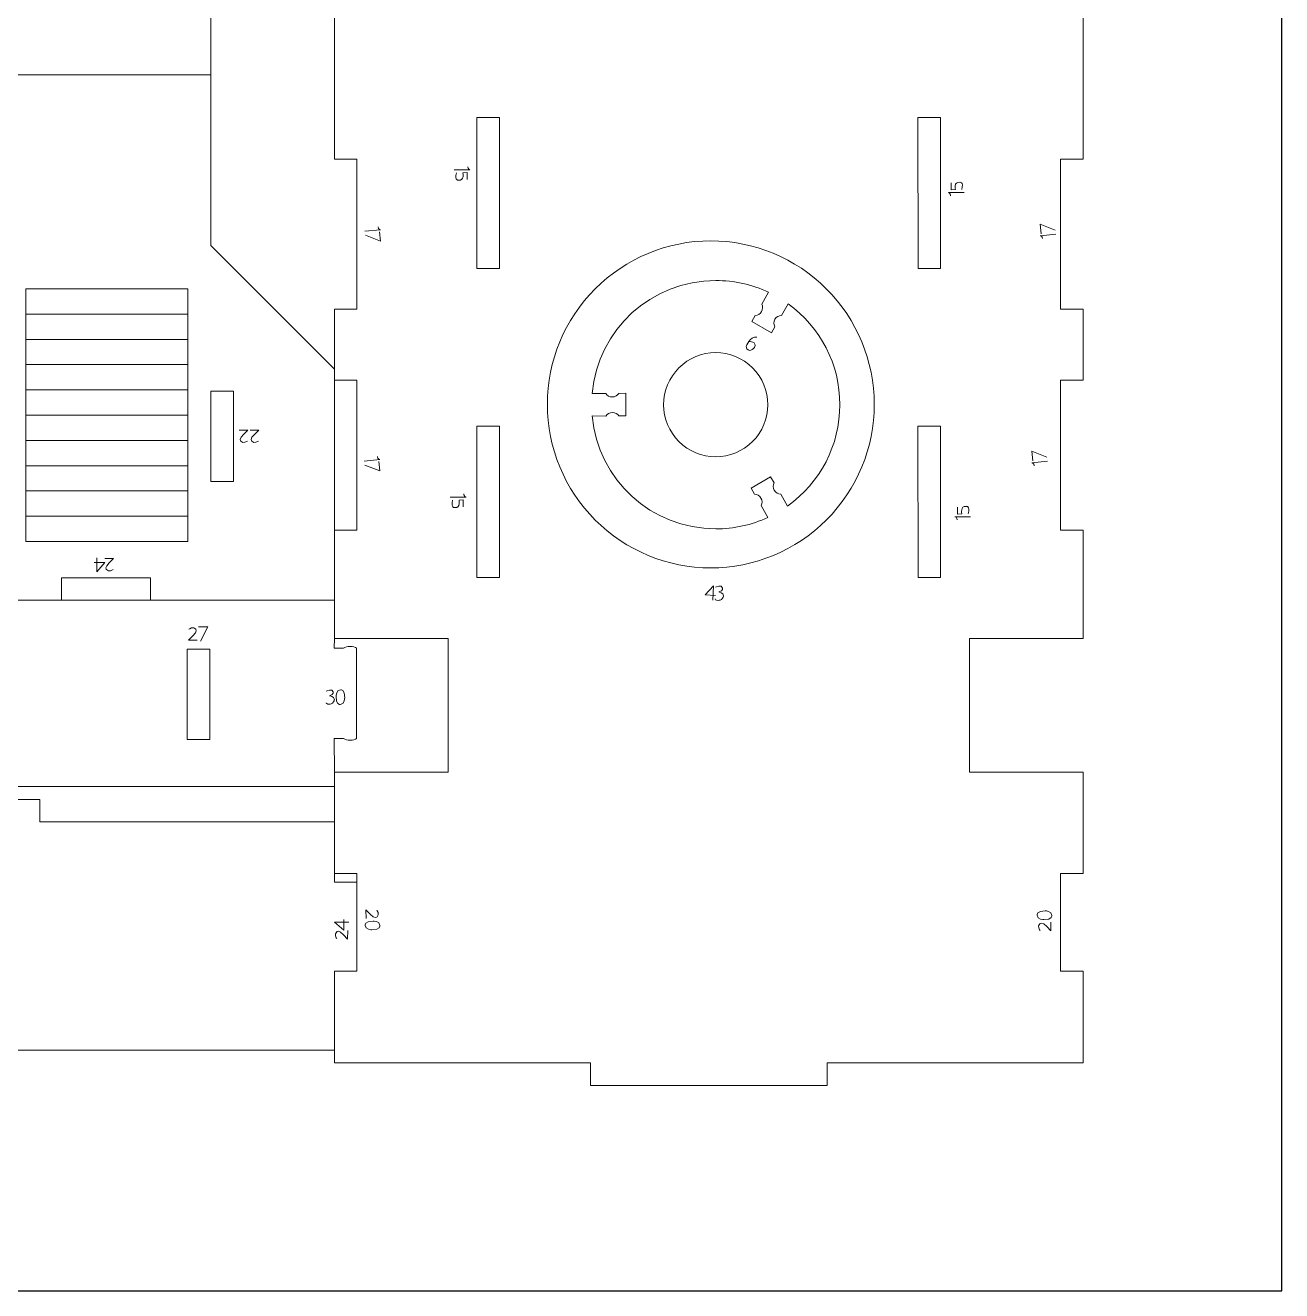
# Model space of a CAD drawing. Header units: centimetres. Extents: x -25 to 25, y -32.5 to 32.5.
# Drawn here: x 8.26 to 25, y -32.5 to -15.65 of the extents above; entities that cross this region are included whole.
import ezdxf

# ---------------------------------------------------------------- set-up
doc = ezdxf.new("R2010")
doc.units = ezdxf.units.CM
doc.header["$MEASUREMENT"] = 0
doc.layers.add('Capa 1', color=7, linetype='Continuous')

msp = doc.modelspace()

# ---------------------------------------------------------------- linework, layer by layer
at = {"layer": 'Capa 1', "color": 254}
msp.add_lwpolyline([(-25, -32.5), (25, -32.5), (25, 32.5), (-25, 32.5), (-25, -32.5)], close=True, dxfattribs=at)
at = {"layer": 'Capa 1', "color": 250, "lineweight": 20}
for points, knots in [([(5.1727, -12.90463), (5.1727, -12.90463), (5.1727, -13.03135), (5.1727, -13.03135), (5.1727, -13.03135), (5.1727, -13.03135), (3.82445, -13.03135), (3.82445, -13.03135), (3.82445, -13.03135), (3.82445, -13.03135), (3.82445, -16.30794), (3.82445, -16.30794), (3.82445, -16.30794), (9.60048, -16.30794), (7.43448, -16.30794), (10.73481, -16.30794), (10.73481, -16.30794), (10.73481, -16.30794), (10.73481, -14.03531), (10.73481, -14.03531), (10.73481, -14.03531), (10.73481, -14.03531), (12.37679, -12.38965), (12.37679, -12.38965), (12.37679, -12.38965), (12.37679, -12.38965), (12.37679, -9.3096), (12.37679, -9.3096), (12.37679, -9.3096), (12.37679, -9.3096), (11.62163, -9.30914), (11.62163, -9.30914)], [0, 0, 0, 0, 0.11111111, 0.11111111, 0.11111111, 0.11111111, 0.22222222, 0.22222222, 0.22222222, 0.22222222, 0.33333333, 0.33333333, 0.33333333, 0.33333333, 0.44444444, 0.44444444, 0.44444444, 0.44444444, 0.55555556, 0.55555556, 0.55555556, 0.55555556, 0.66666667, 0.66666667, 0.66666667, 0.66666667, 0.77777778, 0.77777778, 0.77777778, 0.77777778, 1, 1, 1, 1]), ([(12.3803, -15.25363), (12.3803, -15.25363), (22.35307, -15.25363), (22.35307, -15.25363), (22.35307, -15.25363), (22.35307, -15.25363), (22.35307, -17.43149), (22.35307, -17.43149), (22.35307, -17.43149), (22.35307, -17.43149), (22.05289, -17.43149), (22.05289, -17.43149), (22.05289, -17.43149), (22.05289, -17.43149), (22.05289, -19.42998), (22.05289, -19.42998), (22.05289, -19.42998), (22.05289, -19.42998), (22.35307, -19.42998), (22.35307, -19.42998), (22.35307, -19.42998), (22.35307, -19.42998), (22.35307, -20.37388), (22.35307, -20.37388), (22.35307, -20.37388), (22.35307, -20.37388), (22.05289, -20.37388), (22.05289, -20.37388), (22.05289, -20.37388), (22.05289, -20.37388), (22.05289, -22.37238), (22.05289, -22.37238), (22.05289, -22.37238), (22.05289, -22.37238), (22.35307, -22.37238), (22.35307, -22.37238), (22.35307, -22.37238), (22.35307, -22.37238), (22.35307, -23.81489), (22.35307, -23.81489), (22.35307, -23.81489), (22.35307, -23.81489), (20.83958, -23.81489), (20.83958, -23.81489), (20.83958, -23.81489), (20.83958, -23.81489), (20.83958, -25.59536), (20.83958, -25.59536), (20.83958, -25.59536), (20.83958, -25.59536), (22.35307, -25.59536), (22.35307, -25.59536), (22.35307, -25.59536), (22.35307, -25.59536), (22.35307, -26.9444), (22.35307, -26.9444), (22.35307, -26.9444), (22.35307, -26.9444), (22.05289, -26.9444), (22.05289, -26.9444), (22.05289, -26.9444), (22.05289, -26.9444), (22.05289, -28.2467), (22.05289, -28.2467), (22.05289, -28.2467), (22.05289, -28.2467), (22.35307, -28.2467), (22.35307, -28.2467), (22.35307, -28.2467), (22.35307, -28.2467), (22.35307, -29.46771), (22.35307, -29.46771), (22.35307, -29.46771), (22.35307, -29.46771), (18.9429, -29.46771), (18.9429, -29.46771), (18.9429, -29.46771), (18.9429, -29.46771), (18.9429, -29.7679), (18.9429, -29.7679), (18.9429, -29.7679), (18.9429, -29.7679), (15.79203, -29.7679), (15.79203, -29.7679), (15.79203, -29.7679), (15.79203, -29.7679), (15.79203, -29.46771), (15.79203, -29.46771), (15.79203, -29.46771), (15.79203, -29.46771), (12.3803, -29.46771), (12.3803, -29.46771), (12.3803, -29.46771), (12.3803, -29.46771), (12.3803, -28.2467), (12.3803, -28.2467), (12.3803, -28.2467), (12.3803, -28.2467), (12.68049, -28.2467), (12.68049, -28.2467), (12.68049, -28.2467), (12.68049, -28.2467), (12.68049, -26.9444), (12.68049, -26.9444), (12.68049, -26.9444), (12.68049, -26.9444), (12.3803, -26.9444), (12.3803, -26.9444), (12.3803, -26.9444), (12.3803, -26.9444), (12.3803, -25.59536), (12.3803, -25.59536), (12.3803, -25.59536), (12.3803, -25.59536), (13.89539, -25.59536), (13.89539, -25.59536), (13.89539, -25.59536), (13.89539, -25.59536), (13.89539, -23.81489), (13.89539, -23.81489), (13.89539, -23.81489), (13.89539, -23.81489), (12.3803, -23.81489), (12.3803, -23.81489), (12.3803, -23.81489), (12.3803, -23.81489), (12.3803, -22.37238), (12.3803, -22.37238), (12.3803, -22.37238), (12.3803, -22.37238), (12.68049, -22.37238), (12.68049, -22.37238), (12.68049, -22.37238), (12.68049, -22.37238), (12.68049, -20.37388), (12.68049, -20.37388), (12.68049, -20.37388), (12.68049, -20.37388), (12.3803, -20.37388), (12.3803, -20.37388), (12.3803, -20.37388), (12.3803, -20.37388), (12.3803, -19.42998), (12.3803, -19.42998), (12.3803, -19.42998), (12.3803, -19.42998), (12.68045, -19.42998), (12.68045, -19.42998), (12.68045, -19.42998), (12.68045, -19.42998), (12.68045, -17.43149), (12.68045, -17.43149), (12.68045, -17.43149), (12.68045, -17.43149), (12.3803, -17.43149), (12.3803, -17.43149), (12.3803, -17.43149), (12.3803, -17.43149), (12.3803, -15.25363), (12.3803, -15.25363)], [0, 0, 0, 0, 0.02439024, 0.02439024, 0.02439024, 0.02439024, 0.04878049, 0.04878049, 0.04878049, 0.04878049, 0.07317073, 0.07317073, 0.07317073, 0.07317073, 0.09756098, 0.09756098, 0.09756098, 0.09756098, 0.12195122, 0.12195122, 0.12195122, 0.12195122, 0.14634146, 0.14634146, 0.14634146, 0.14634146, 0.17073171, 0.17073171, 0.17073171, 0.17073171, 0.19512195, 0.19512195, 0.19512195, 0.19512195, 0.2195122, 0.2195122, 0.2195122, 0.2195122, 0.24390244, 0.24390244, 0.24390244, 0.24390244, 0.26829268, 0.26829268, 0.26829268, 0.26829268, 0.29268293, 0.29268293, 0.29268293, 0.29268293, 0.31707317, 0.31707317, 0.31707317, 0.31707317, 0.34146341, 0.34146341, 0.34146341, 0.34146341, 0.36585366, 0.36585366, 0.36585366, 0.36585366, 0.3902439, 0.3902439, 0.3902439, 0.3902439, 0.41463415, 0.41463415, 0.41463415, 0.41463415, 0.43902439, 0.43902439, 0.43902439, 0.43902439, 0.46341463, 0.46341463, 0.46341463, 0.46341463, 0.48780488, 0.48780488, 0.48780488, 0.48780488, 0.51219512, 0.51219512, 0.51219512, 0.51219512, 0.53658537, 0.53658537, 0.53658537, 0.53658537, 0.56097561, 0.56097561, 0.56097561, 0.56097561, 0.58536585, 0.58536585, 0.58536585, 0.58536585, 0.6097561, 0.6097561, 0.6097561, 0.6097561, 0.63414634, 0.63414634, 0.63414634, 0.63414634, 0.65853659, 0.65853659, 0.65853659, 0.65853659, 0.68292683, 0.68292683, 0.68292683, 0.68292683, 0.70731707, 0.70731707, 0.70731707, 0.70731707, 0.73170732, 0.73170732, 0.73170732, 0.73170732, 0.75609756, 0.75609756, 0.75609756, 0.75609756, 0.7804878, 0.7804878, 0.7804878, 0.7804878, 0.80487805, 0.80487805, 0.80487805, 0.80487805, 0.82926829, 0.82926829, 0.82926829, 0.82926829, 0.85365854, 0.85365854, 0.85365854, 0.85365854, 0.87804878, 0.87804878, 0.87804878, 0.87804878, 0.90243902, 0.90243902, 0.90243902, 0.90243902, 0.92682927, 0.92682927, 0.92682927, 0.92682927, 0.95121951, 0.95121951, 0.95121951, 0.95121951, 1, 1, 1, 1]), ([(10.73481, -16.30794), (10.73481, -16.30794), (10.73481, -18.58053), (10.73481, -18.58053), (10.73481, -18.58053), (10.73481, -18.58053), (12.37679, -20.22619), (12.37679, -20.22619)], [0, 0, 0, 0, 0.33333333, 0.33333333, 0.33333333, 0.33333333, 1, 1, 1, 1]), ([(14.27875, -16.87677), (14.27875, -16.87677), (14.57893, -16.87677), (14.57893, -16.87677), (14.57893, -16.87677), (14.57893, -16.87677), (14.57893, -18.88971), (14.57893, -18.88971), (14.57893, -18.88971), (14.57893, -18.88971), (14.27875, -18.88971), (14.27875, -18.88971), (14.27875, -18.88971), (14.27875, -18.88971), (14.27875, -16.87677), (14.27875, -16.87677)], [0, 0, 0, 0, 0.2, 0.2, 0.2, 0.2, 0.4, 0.4, 0.4, 0.4, 0.6, 0.6, 0.6, 0.6, 1, 1, 1, 1]), ([(20.15491, -16.87677), (20.15491, -16.87677), (20.45509, -16.87677), (20.45509, -16.87677), (20.45509, -16.87677), (20.45509, -16.87677), (20.45622, -18.88971), (20.45622, -18.88971), (20.45622, -18.88971), (20.45622, -18.88971), (20.15604, -18.88971), (20.15604, -18.88971), (20.15604, -18.88971), (20.15604, -18.88971), (20.15491, -16.87677), (20.15491, -16.87677)], [0, 0, 0, 0, 0.2, 0.2, 0.2, 0.2, 0.4, 0.4, 0.4, 0.4, 0.6, 0.6, 0.6, 0.6, 1, 1, 1, 1]), ([(19.57237, -20.69722), (19.57204, -20.11938), (19.34212, -19.56532), (18.93326, -19.15696), (18.93326, -19.15696), (18.52436, -18.74861), (17.97278, -18.51936), (17.39489, -18.51974), (17.39489, -18.51974), (16.81705, -18.52012), (16.263, -18.75003), (15.85464, -19.15889), (15.85464, -19.15889), (15.44628, -19.56775), (15.21704, -20.11938), (15.21741, -20.69722), (15.21741, -20.69722), (15.21779, -21.2751), (15.4477, -21.82916), (15.85657, -22.23752), (15.85657, -22.23752), (16.26543, -22.64588), (16.81705, -22.87508), (17.39489, -22.8747), (17.39489, -22.8747), (17.97278, -22.87437), (18.52683, -22.64445), (18.93519, -22.23559), (18.93519, -22.23559), (19.34355, -21.82669), (19.57275, -21.2751), (19.57237, -20.69722)], [0, 0, 0, 0, 0.11111111, 0.11111111, 0.11111111, 0.11111111, 0.22222222, 0.22222222, 0.22222222, 0.22222222, 0.33333333, 0.33333333, 0.33333333, 0.33333333, 0.44444444, 0.44444444, 0.44444444, 0.44444444, 0.55555556, 0.55555556, 0.55555556, 0.55555556, 0.66666667, 0.66666667, 0.66666667, 0.66666667, 0.77777778, 0.77777778, 0.77777778, 0.77777778, 1, 1, 1, 1]), ([(18.07343, -19.3629), (18.07343, -19.3629), (18.16468, -19.20485), (18.16468, -19.20485), (18.16468, -19.20485), (18.16468, -19.20485), (18.16472, -19.20489), (18.16472, -19.20489), (18.16472, -19.20489), (17.9444, -19.1012), (17.70401, -19.04747), (17.46053, -19.04747), (17.46053, -19.04747), (16.60478, -19.04793), (15.89067, -19.69902), (15.81344, -20.55125), (15.81344, -20.55125), (15.81344, -20.55125), (15.99495, -20.55158), (15.99495, -20.55158)], [0, 0, 0, 0, 0.16666667, 0.16666667, 0.16666667, 0.16666667, 0.33333333, 0.33333333, 0.33333333, 0.33333333, 0.5, 0.5, 0.5, 0.5, 0.66666667, 0.66666667, 0.66666667, 0.66666667, 1, 1, 1, 1]), ([(17.98625, -19.51351), (18.02031, -19.5118), (18.05282, -19.49333), (18.07104, -19.46155), (18.07104, -19.46155), (18.08926, -19.42976), (18.08877, -19.39237), (18.07303, -19.36212)], [0, 0, 0, 0, 0.33333333, 0.33333333, 0.33333333, 0.33333333, 1, 1, 1, 1]), ([(18.32587, -21.8925), (18.32587, -21.8925), (18.41629, -22.05117), (18.41629, -22.05117), (18.41629, -22.05117), (18.85425, -21.74098), (19.11453, -21.2381), (19.11445, -20.70138), (19.11445, -20.70138), (19.11436, -20.16781), (18.85739, -19.66736), (18.42357, -19.35678), (18.42357, -19.35678), (18.42357, -19.35678), (18.33446, -19.51199), (18.33446, -19.51199)], [0, 0, 0, 0, 0.2, 0.2, 0.2, 0.2, 0.4, 0.4, 0.4, 0.4, 0.6, 0.6, 0.6, 0.6, 1, 1, 1, 1]), ([(17.98624, -19.51352), (17.98624, -19.51352), (17.94059, -19.59294), (17.94059, -19.59294), (17.94059, -19.59294), (17.94059, -19.59294), (18.20212, -19.74285), (18.20212, -19.74285), (18.20212, -19.74285), (18.20212, -19.74285), (18.24768, -19.66337), (18.24768, -19.66337)], [0, 0, 0, 0, 0.25, 0.25, 0.25, 0.25, 0.5, 0.5, 0.5, 0.5, 1, 1, 1, 1]), ([(18.24768, -19.66337), (18.23194, -19.63312), (18.23145, -19.59572), (18.24967, -19.56394), (18.24967, -19.56394), (18.26789, -19.53216), (18.3004, -19.51368), (18.33446, -19.51197)], [0, 0, 0, 0, 0.33333333, 0.33333333, 0.33333333, 0.33333333, 1, 1, 1, 1]), ([(12.37679, -23.30628), (12.37679, -23.30628), (9.93263, -23.30628), (9.93263, -23.30628), (9.93263, -23.30628), (9.93263, -23.30628), (9.93263, -23.00606), (9.93263, -23.00606), (9.93263, -23.00606), (9.93263, -23.00606), (8.74637, -23.00606), (8.74637, -23.00606), (8.74637, -23.00606), (8.74637, -23.00606), (8.74637, -23.30628), (8.74637, -23.30628), (8.74637, -23.30628), (8.74637, -23.30628), (7.69601, -23.30628), (7.69601, -23.30628), (7.69601, -23.30628), (7.69601, -23.30628), (7.69601, -21.44155), (7.69601, -21.44155), (7.69601, -21.44155), (7.69601, -21.44155), (7.99624, -21.44155), (7.99624, -21.44155), (7.99624, -21.44155), (7.99624, -21.44155), (7.99624, -20.163), (7.99624, -20.163), (7.99624, -20.163), (7.99624, -20.163), (7.69601, -20.163), (7.69601, -20.163), (7.69601, -20.163), (7.69601, -20.163), (7.69601, -19.58449), (7.69601, -19.58449), (7.69601, -19.58449), (7.69601, -19.58449), (6.475, -19.58449), (6.475, -19.58449), (6.475, -19.58449), (6.475, -19.58449), (6.475, -19.71117), (6.475, -19.71117)], [0, 0, 0, 0, 0.07692308, 0.07692308, 0.07692308, 0.07692308, 0.15384615, 0.15384615, 0.15384615, 0.15384615, 0.23076923, 0.23076923, 0.23076923, 0.23076923, 0.30769231, 0.30769231, 0.30769231, 0.30769231, 0.38461538, 0.38461538, 0.38461538, 0.38461538, 0.46153846, 0.46153846, 0.46153846, 0.46153846, 0.53846154, 0.53846154, 0.53846154, 0.53846154, 0.61538462, 0.61538462, 0.61538462, 0.61538462, 0.69230769, 0.69230769, 0.69230769, 0.69230769, 0.76923077, 0.76923077, 0.76923077, 0.76923077, 0.84615385, 0.84615385, 0.84615385, 0.84615385, 1, 1, 1, 1]), ([(16.76627, -20.70122), (16.76639, -20.88544), (16.83968, -21.06204), (16.97001, -21.1922), (16.97001, -21.1922), (17.10038, -21.3224), (17.27618, -21.39544), (17.46041, -21.39535), (17.46041, -21.39535), (17.64459, -21.39523), (17.82123, -21.32194), (17.95139, -21.19161), (17.95139, -21.19161), (18.08155, -21.06125), (18.15463, -20.88544), (18.1545, -20.70122), (18.1545, -20.70122), (18.15438, -20.51703), (18.08109, -20.34039), (17.95076, -20.21023), (17.95076, -20.21023), (17.82044, -20.08007), (17.64459, -20.00699), (17.46041, -20.00712), (17.46041, -20.00712), (17.27618, -20.00724), (17.09958, -20.08053), (16.96942, -20.21086), (16.96942, -20.21086), (16.83922, -20.34118), (16.76618, -20.51703), (16.76627, -20.70122)], [0, 0, 0, 0, 0.11111111, 0.11111111, 0.11111111, 0.11111111, 0.22222222, 0.22222222, 0.22222222, 0.22222222, 0.33333333, 0.33333333, 0.33333333, 0.33333333, 0.44444444, 0.44444444, 0.44444444, 0.44444444, 0.55555556, 0.55555556, 0.55555556, 0.55555556, 0.66666667, 0.66666667, 0.66666667, 0.66666667, 0.77777778, 0.77777778, 0.77777778, 0.77777778, 1, 1, 1, 1]), ([(10.73489, -20.52244), (10.73489, -20.52244), (11.03512, -20.52244), (11.03512, -20.52244), (11.03512, -20.52244), (11.03512, -20.52244), (11.03512, -21.72629), (11.03512, -21.72629), (11.03512, -21.72629), (11.03512, -21.72629), (10.73489, -21.72629), (10.73489, -21.72629), (10.73489, -21.72629), (10.73489, -21.72629), (10.73489, -20.52244), (10.73489, -20.52244)], [0, 0, 0, 0, 0.2, 0.2, 0.2, 0.2, 0.4, 0.4, 0.4, 0.4, 0.6, 0.6, 0.6, 0.6, 1, 1, 1, 1]), ([(16.16945, -20.55056), (16.15119, -20.57937), (16.1191, -20.59858), (16.08247, -20.59879), (16.08247, -20.59879), (16.04584, -20.599), (16.01353, -20.58016), (15.99494, -20.55157)], [0, 0, 0, 0, 0.33333333, 0.33333333, 0.33333333, 0.33333333, 1, 1, 1, 1]), ([(16.1712, -20.8519), (16.1712, -20.8519), (16.2628, -20.85148), (16.2628, -20.85148), (16.2628, -20.85148), (16.2628, -20.85148), (16.26106, -20.55004), (16.26106, -20.55004), (16.26106, -20.55004), (16.26106, -20.55004), (16.16944, -20.55056), (16.16944, -20.55056)], [0, 0, 0, 0, 0.25, 0.25, 0.25, 0.25, 0.5, 0.5, 0.5, 0.5, 1, 1, 1, 1]), ([(15.99671, -20.8529), (15.99671, -20.8529), (15.81344, -20.85148), (15.81344, -20.85148), (15.81344, -20.85148), (15.89155, -21.70366), (16.60478, -22.35576), (17.46053, -22.3553), (17.46053, -22.3553), (17.70096, -22.3553), (17.93841, -22.30291), (18.15656, -22.20173), (18.15656, -22.20173), (18.15656, -22.20173), (18.06555, -22.04431), (18.06555, -22.04431)], [0, 0, 0, 0, 0.2, 0.2, 0.2, 0.2, 0.4, 0.4, 0.4, 0.4, 0.6, 0.6, 0.6, 0.6, 1, 1, 1, 1]), ([(16.17119, -20.8519), (16.1526, -20.82331), (16.12029, -20.80447), (16.08366, -20.80468), (16.08366, -20.80468), (16.04702, -20.80489), (16.01494, -20.8241), (15.99668, -20.8529)], [0, 0, 0, 0, 0.33333333, 0.33333333, 0.33333333, 0.33333333, 1, 1, 1, 1]), ([(14.27875, -23.00152), (14.27875, -23.00152), (14.27875, -20.98858), (14.27875, -20.98858), (14.27875, -20.98858), (14.27875, -20.98858), (14.57893, -20.98858), (14.57893, -20.98858), (14.57893, -20.98858), (14.57893, -20.98858), (14.57893, -23.00152), (14.57893, -23.00152), (14.57893, -23.00152), (14.57893, -23.00152), (14.27875, -23.00152), (14.27875, -23.00152)], [0, 0, 0, 0, 0.2, 0.2, 0.2, 0.2, 0.4, 0.4, 0.4, 0.4, 0.6, 0.6, 0.6, 0.6, 1, 1, 1, 1]), ([(20.45622, -23.00152), (20.45622, -23.00152), (20.15604, -23.00152), (20.15604, -23.00152), (20.15604, -23.00152), (20.15604, -23.00152), (20.15491, -20.98858), (20.15491, -20.98858), (20.15491, -20.98858), (20.15491, -20.98858), (20.45509, -20.98858), (20.45509, -20.98858), (20.45509, -20.98858), (20.45509, -20.98858), (20.45622, -23.00152), (20.45622, -23.00152)], [0, 0, 0, 0, 0.2, 0.2, 0.2, 0.2, 0.4, 0.4, 0.4, 0.4, 0.6, 0.6, 0.6, 0.6, 1, 1, 1, 1]), ([(18.23795, -21.74173), (18.23795, -21.74173), (18.1919, -21.66254), (18.1919, -21.66254), (18.1919, -21.66254), (18.1919, -21.66254), (17.93149, -21.81439), (17.93149, -21.81439), (17.93149, -21.81439), (17.93149, -21.81439), (17.97764, -21.89354), (17.97764, -21.89354)], [0, 0, 0, 0, 0.25, 0.25, 0.25, 0.25, 0.5, 0.5, 0.5, 0.5, 1, 1, 1, 1]), ([(17.97764, -21.89354), (18.01171, -21.89499), (18.04436, -21.91323), (18.06282, -21.94487), (18.06282, -21.94487), (18.08127, -21.97652), (18.08106, -22.01392), (18.06555, -22.04428)], [0, 0, 0, 0, 0.33333333, 0.33333333, 0.33333333, 0.33333333, 1, 1, 1, 1]), ([(18.23795, -21.74174), (18.22244, -21.77211), (18.22223, -21.80951), (18.24068, -21.84115), (18.24068, -21.84115), (18.25914, -21.8728), (18.29179, -21.89103), (18.32586, -21.89249)], [0, 0, 0, 0, 0.33333333, 0.33333333, 0.33333333, 0.33333333, 1, 1, 1, 1]), ([(12.38031, -23.81489), (12.38031, -23.81489), (12.37679, -23.94312), (12.37679, -23.94312), (12.37679, -23.94312), (12.37679, -23.94312), (12.50348, -23.94312), (12.50348, -23.94312)], [0, 0, 0, 0, 0.33333333, 0.33333333, 0.33333333, 0.33333333, 1, 1, 1, 1]), ([(12.67698, -23.94312), (12.65867, -23.92885), (12.62666, -23.9194), (12.59024, -23.9194), (12.59024, -23.9194), (12.55382, -23.9194), (12.5218, -23.92885), (12.50349, -23.94312)], [0, 0, 0, 0, 0.33333333, 0.33333333, 0.33333333, 0.33333333, 1, 1, 1, 1]), ([(10.72062, -25.15953), (10.72062, -25.15953), (10.42043, -25.15953), (10.42043, -25.15953), (10.42043, -25.15953), (10.42043, -25.15953), (10.42043, -23.9587), (10.42043, -23.9587), (10.42043, -23.9587), (10.42043, -23.9587), (10.72062, -23.9587), (10.72062, -23.9587), (10.72062, -23.9587), (10.72062, -23.9587), (10.72062, -25.15953), (10.72062, -25.15953)], [0, 0, 0, 0, 0.2, 0.2, 0.2, 0.2, 0.4, 0.4, 0.4, 0.4, 0.6, 0.6, 0.6, 0.6, 1, 1, 1, 1]), ([(12.37679, -25.78507), (12.37679, -25.78507), (2.93999, -25.78507), (2.93999, -25.78507), (2.93999, -25.78507), (2.93999, -25.78507), (2.93999, -25.14714), (2.93999, -25.14714), (2.93999, -25.14714), (2.93999, -25.14714), (2.81108, -25.14714), (2.81108, -25.14714)], [0, 0, 0, 0, 0.25, 0.25, 0.25, 0.25, 0.5, 0.5, 0.5, 0.5, 1, 1, 1, 1]), ([(12.50348, -25.14714), (12.50348, -25.14714), (12.37679, -25.14714), (12.37679, -25.14714), (12.37679, -25.14714), (12.37679, -25.14714), (12.38031, -25.59536), (12.38031, -25.59536), (12.38031, -25.59536), (12.38031, -25.59536), (12.38031, -25.59536), (12.38031, -25.59536)], [0, 0, 0, 0, 0.25, 0.25, 0.25, 0.25, 0.5, 0.5, 0.5, 0.5, 1, 1, 1, 1]), ([(12.67698, -25.14714), (12.65867, -25.16141), (12.62666, -25.17086), (12.59024, -25.17086), (12.59024, -25.17086), (12.55382, -25.17086), (12.5218, -25.16141), (12.50349, -25.14714)], [0, 0, 0, 0, 0.33333333, 0.33333333, 0.33333333, 0.33333333, 1, 1, 1, 1]), ([(12.3803, -29.29705), (12.3803, -29.29705), (3.0079, -29.29705), (3.0079, -29.29705), (3.0079, -29.29705), (3.0079, -29.29705), (3.0079, -28.2467), (3.0079, -28.2467), (3.0079, -28.2467), (3.0079, -28.2467), (2.70771, -28.2467), (2.70771, -28.2467), (2.70771, -28.2467), (2.70771, -28.2467), (2.70771, -27.0604), (2.70771, -27.0604), (2.70771, -27.0604), (2.70771, -27.0604), (3.0079, -27.0604), (3.0079, -27.0604), (3.0079, -27.0604), (3.0079, -27.0604), (3.0079, -26.25826), (3.0079, -26.25826), (3.0079, -26.25826), (3.0079, -26.25826), (6.95852, -26.25826), (6.95852, -26.25826), (6.95852, -26.25826), (6.95852, -26.25826), (6.95852, -25.95807), (6.95852, -25.95807), (6.95852, -25.95807), (6.95852, -25.95807), (8.45656, -25.95807), (8.45656, -25.95807), (8.45656, -25.95807), (8.45656, -25.95807), (8.45656, -26.25826), (8.45656, -26.25826), (8.45656, -26.25826), (8.45656, -26.25826), (12.3803, -26.25826), (12.3803, -26.25826)], [0, 0, 0, 0, 0.08333333, 0.08333333, 0.08333333, 0.08333333, 0.16666667, 0.16666667, 0.16666667, 0.16666667, 0.25, 0.25, 0.25, 0.25, 0.33333333, 0.33333333, 0.33333333, 0.33333333, 0.41666667, 0.41666667, 0.41666667, 0.41666667, 0.5, 0.5, 0.5, 0.5, 0.58333333, 0.58333333, 0.58333333, 0.58333333, 0.66666667, 0.66666667, 0.66666667, 0.66666667, 0.75, 0.75, 0.75, 0.75, 0.83333333, 0.83333333, 0.83333333, 0.83333333, 1, 1, 1, 1]), ([(12.3803, -26.9444), (12.3803, -26.9444), (12.3803, -27.0604), (12.3803, -27.0604), (12.3803, -27.0604), (12.3803, -27.0604), (12.68048, -27.0604), (12.68048, -27.0604)], [0, 0, 0, 0, 0.33333333, 0.33333333, 0.33333333, 0.33333333, 1, 1, 1, 1])]:
    msp.add_open_spline(points, degree=3, knots=knots, dxfattribs=at)
at = {"layer": 'Capa 1', "color": 240, "lineweight": 20}
for points in [[(14.18577, -17.57419), (14.18577, -17.57419), (13.97626, -17.57419), (13.97626, -17.57419)], [(14.15635, -17.53214), (14.15635, -17.53214), (14.158, -17.57255), (14.18577, -17.57419)], [(20.58941, -17.91922), (20.58941, -17.91922), (20.58776, -17.87881), (20.55999, -17.87717)], [(20.55999, -17.87717), (20.55999, -17.87717), (20.7695, -17.87717), (20.7695, -17.87717)], [(12.96311, -18.33338), (12.96311, -18.33338), (12.96855, -18.37346), (12.99635, -18.37248)], [(12.99635, -18.37248), (12.99635, -18.37248), (12.78777, -18.39218), (12.78777, -18.39218)], [(21.78207, -18.45152), (21.78207, -18.45152), (21.99065, -18.43182), (21.99065, -18.43182)], [(21.81531, -18.49062), (21.81531, -18.49062), (21.80987, -18.45054), (21.78207, -18.45152)], [(8.2721, -19.83174), (8.2721, -19.83174), (8.2721, -20.16823), (8.2721, -20.16823)], [(10.42621, -20.50477), (10.42621, -20.50477), (10.42621, -20.16823), (10.42621, -20.16823)], [(8.2721, -21.1778), (8.2721, -21.1778), (8.2721, -21.51434), (8.2721, -21.51434)], [(10.42621, -21.51434), (10.42621, -21.51434), (10.42621, -21.1778), (10.42621, -21.1778)], [(12.95467, -21.39305), (12.95467, -21.39305), (12.96011, -21.43313), (12.98791, -21.43215)], [(12.98791, -21.43215), (12.98791, -21.43215), (12.77933, -21.45185), (12.77933, -21.45185)], [(21.66934, -21.47446), (21.66934, -21.47446), (21.87792, -21.45476), (21.87792, -21.45476)], [(21.70258, -21.51356), (21.70258, -21.51356), (21.69714, -21.47348), (21.66934, -21.47446)], [(14.10507, -21.88985), (14.10507, -21.88985), (14.10672, -21.93026), (14.13449, -21.9319)], [(14.13449, -21.9319), (14.13449, -21.9319), (13.92498, -21.9319), (13.92498, -21.9319)], [(20.67525, -22.23607), (20.67525, -22.23607), (20.6736, -22.19566), (20.64583, -22.19402)], [(20.64583, -22.19402), (20.64583, -22.19402), (20.85534, -22.19402), (20.85534, -22.19402)]]:
    msp.add_open_spline(points, degree=3, dxfattribs=at)
for points, knots in [([(14.09252, -17.61423), (14.09252, -17.61423), (14.11658, -17.71932), (14.03535, -17.71314), (14.03535, -17.71314), (14.03535, -17.71314), (13.97966, -17.72425), (14.00687, -17.61423)], [0, 0, 0, 0, 0.33333333, 0.33333333, 0.33333333, 0.33333333, 1, 1, 1, 1]), ([(14.14835, -17.70241), (14.14835, -17.70241), (14.1489, -17.61094), (14.1489, -17.61094), (14.1489, -17.61094), (14.1489, -17.61094), (14.09252, -17.61423), (14.09252, -17.61423)], [0, 0, 0, 0, 0.33333333, 0.33333333, 0.33333333, 0.33333333, 1, 1, 1, 1]), ([(20.59741, -17.74895), (20.59741, -17.74895), (20.59686, -17.84042), (20.59686, -17.84042), (20.59686, -17.84042), (20.59686, -17.84042), (20.65324, -17.83713), (20.65324, -17.83713)], [0, 0, 0, 0, 0.33333333, 0.33333333, 0.33333333, 0.33333333, 1, 1, 1, 1]), ([(20.65324, -17.83713), (20.65324, -17.83713), (20.62918, -17.73204), (20.71041, -17.73822), (20.71041, -17.73822), (20.71041, -17.73822), (20.7661, -17.72711), (20.73889, -17.83713)], [0, 0, 0, 0, 0.33333333, 0.33333333, 0.33333333, 0.33333333, 1, 1, 1, 1]), ([(21.79641, -18.42427), (21.79641, -18.42427), (21.78463, -18.29956), (21.78463, -18.29956), (21.78463, -18.29956), (21.78463, -18.29956), (21.98251, -18.37853), (21.98251, -18.37853)], [0, 0, 0, 0, 0.33333333, 0.33333333, 0.33333333, 0.33333333, 1, 1, 1, 1]), ([(12.98201, -18.39973), (12.98201, -18.39973), (12.99379, -18.52444), (12.99379, -18.52444), (12.99379, -18.52444), (12.99379, -18.52444), (12.79591, -18.44547), (12.79591, -18.44547)], [0, 0, 0, 0, 0.33333333, 0.33333333, 0.33333333, 0.33333333, 1, 1, 1, 1]), ([(10.42621, -19.49524), (10.42621, -19.49524), (10.42621, -19.15871), (10.42621, -19.15871), (10.42621, -19.15871), (10.42621, -19.15871), (8.2721, -19.15871), (8.2721, -19.15871), (8.2721, -19.15871), (8.2721, -19.15871), (8.2721, -19.49524), (8.2721, -19.49524)], [0, 0, 0, 0, 0.25, 0.25, 0.25, 0.25, 0.5, 0.5, 0.5, 0.5, 1, 1, 1, 1]), ([(10.42621, -19.49524), (10.42621, -19.49524), (8.2721, -19.49524), (8.2721, -19.49524), (8.2721, -19.49524), (8.2721, -19.49524), (8.2721, -19.83174), (8.2721, -19.83174), (8.2721, -19.83174), (8.2721, -19.83174), (10.42621, -19.83174), (10.42621, -19.83174), (10.42621, -19.83174), (10.42621, -19.83174), (10.42621, -19.49524), (10.42621, -19.49524)], [0, 0, 0, 0, 0.2, 0.2, 0.2, 0.2, 0.4, 0.4, 0.4, 0.4, 0.6, 0.6, 0.6, 0.6, 1, 1, 1, 1]), ([(8.2721, -20.50477), (8.2721, -20.50477), (8.2721, -20.16823), (8.2721, -20.16823), (8.2721, -20.16823), (8.2721, -20.16823), (10.42621, -20.16823), (10.42621, -20.16823), (10.42621, -20.16823), (10.42621, -20.16823), (10.42621, -19.83174), (10.42621, -19.83174)], [0, 0, 0, 0, 0.25, 0.25, 0.25, 0.25, 0.5, 0.5, 0.5, 0.5, 1, 1, 1, 1]), ([(17.90409, -19.85977), (17.90409, -19.85977), (18.01557, -19.86024), (17.97837, -19.94087), (17.97837, -19.94087), (17.97837, -19.94087), (17.88227, -20.03382), (17.86607, -19.92451), (17.86607, -19.92451), (17.86607, -19.92451), (17.91481, -19.78779), (18.00941, -19.80394)], [0, 0, 0, 0, 0.25, 0.25, 0.25, 0.25, 0.5, 0.5, 0.5, 0.5, 1, 1, 1, 1]), ([(10.42621, -20.84131), (10.42621, -20.84131), (10.42621, -20.50477), (10.42621, -20.50477), (10.42621, -20.50477), (10.42621, -20.50477), (8.2721, -20.50477), (8.2721, -20.50477), (8.2721, -20.50477), (8.2721, -20.50477), (8.2721, -20.84131), (8.2721, -20.84131)], [0, 0, 0, 0, 0.25, 0.25, 0.25, 0.25, 0.5, 0.5, 0.5, 0.5, 1, 1, 1, 1]), ([(8.2721, -21.1778), (8.2721, -21.1778), (10.42621, -21.1778), (10.42621, -21.1778), (10.42621, -21.1778), (10.42621, -21.1778), (10.42621, -20.84131), (10.42621, -20.84131), (10.42621, -20.84131), (10.42621, -20.84131), (8.2721, -20.84131), (8.2721, -20.84131), (8.2721, -20.84131), (8.2721, -20.84131), (8.2721, -21.1778), (8.2721, -21.1778)], [0, 0, 0, 0, 0.2, 0.2, 0.2, 0.2, 0.4, 0.4, 0.4, 0.4, 0.6, 0.6, 0.6, 0.6, 1, 1, 1, 1]), ([(11.17126, -21.09636), (11.17126, -21.09636), (11.22934, -21.04198), (11.22934, -21.04198), (11.22934, -21.04198), (11.22934, -21.04198), (11.11402, -21.04198), (11.11402, -21.04198)], [0, 0, 0, 0, 0.33333333, 0.33333333, 0.33333333, 0.33333333, 1, 1, 1, 1]), ([(11.31709, -21.09636), (11.31709, -21.09636), (11.37517, -21.04198), (11.37517, -21.04198), (11.37517, -21.04198), (11.37517, -21.04198), (11.25985, -21.04198), (11.25985, -21.04198)], [0, 0, 0, 0, 0.33333333, 0.33333333, 0.33333333, 0.33333333, 1, 1, 1, 1]), ([(11.22318, -21.1866), (11.22318, -21.1866), (11.16135, -21.22741), (11.13419, -21.1866), (11.13419, -21.1866), (11.13419, -21.1866), (11.10327, -21.1557), (11.17126, -21.09636)], [0, 0, 0, 0, 0.33333333, 0.33333333, 0.33333333, 0.33333333, 1, 1, 1, 1]), ([(11.36901, -21.1866), (11.36901, -21.1866), (11.30718, -21.22741), (11.28002, -21.1866), (11.28002, -21.1866), (11.28002, -21.1866), (11.2491, -21.1557), (11.31709, -21.09636)], [0, 0, 0, 0, 0.33333333, 0.33333333, 0.33333333, 0.33333333, 1, 1, 1, 1]), ([(21.68368, -21.44721), (21.68368, -21.44721), (21.6719, -21.3225), (21.6719, -21.3225), (21.6719, -21.3225), (21.6719, -21.3225), (21.86978, -21.40147), (21.86978, -21.40147)], [0, 0, 0, 0, 0.33333333, 0.33333333, 0.33333333, 0.33333333, 1, 1, 1, 1]), ([(8.2721, -21.85083), (8.2721, -21.85083), (10.42621, -21.85083), (10.42621, -21.85083), (10.42621, -21.85083), (10.42621, -21.85083), (10.42621, -21.51434), (10.42621, -21.51434), (10.42621, -21.51434), (10.42621, -21.51434), (8.2721, -21.51434), (8.2721, -21.51434), (8.2721, -21.51434), (8.2721, -21.51434), (8.2721, -21.85083), (8.2721, -21.85083)], [0, 0, 0, 0, 0.2, 0.2, 0.2, 0.2, 0.4, 0.4, 0.4, 0.4, 0.6, 0.6, 0.6, 0.6, 1, 1, 1, 1]), ([(12.97357, -21.4594), (12.97357, -21.4594), (12.98535, -21.58411), (12.98535, -21.58411), (12.98535, -21.58411), (12.98535, -21.58411), (12.78747, -21.50514), (12.78747, -21.50514)], [0, 0, 0, 0, 0.33333333, 0.33333333, 0.33333333, 0.33333333, 1, 1, 1, 1]), ([(8.2721, -21.85083), (8.2721, -21.85083), (8.2721, -22.18737), (8.2721, -22.18737), (8.2721, -22.18737), (8.2721, -22.18737), (10.42621, -22.18737), (10.42621, -22.18737), (10.42621, -22.18737), (10.42621, -22.18737), (10.42621, -21.85083), (10.42621, -21.85083)], [0, 0, 0, 0, 0.25, 0.25, 0.25, 0.25, 0.5, 0.5, 0.5, 0.5, 1, 1, 1, 1]), ([(14.04124, -21.97194), (14.04124, -21.97194), (14.0653, -22.07703), (13.98407, -22.07085), (13.98407, -22.07085), (13.98407, -22.07085), (13.92838, -22.08196), (13.95559, -21.97194)], [0, 0, 0, 0, 0.33333333, 0.33333333, 0.33333333, 0.33333333, 1, 1, 1, 1]), ([(14.09707, -22.06012), (14.09707, -22.06012), (14.09762, -21.96865), (14.09762, -21.96865), (14.09762, -21.96865), (14.09762, -21.96865), (14.04124, -21.97194), (14.04124, -21.97194)], [0, 0, 0, 0, 0.33333333, 0.33333333, 0.33333333, 0.33333333, 1, 1, 1, 1]), ([(20.68325, -22.0658), (20.68325, -22.0658), (20.6827, -22.15727), (20.6827, -22.15727), (20.6827, -22.15727), (20.6827, -22.15727), (20.73908, -22.15398), (20.73908, -22.15398)], [0, 0, 0, 0, 0.33333333, 0.33333333, 0.33333333, 0.33333333, 1, 1, 1, 1]), ([(20.73908, -22.15398), (20.73908, -22.15398), (20.71502, -22.04889), (20.79625, -22.05507), (20.79625, -22.05507), (20.79625, -22.05507), (20.85194, -22.04396), (20.82473, -22.15398)], [0, 0, 0, 0, 0.33333333, 0.33333333, 0.33333333, 0.33333333, 1, 1, 1, 1]), ([(8.2721, -22.18737), (8.2721, -22.18737), (8.2721, -22.52387), (8.2721, -22.52387), (8.2721, -22.52387), (8.2721, -22.52387), (10.42621, -22.52387), (10.42621, -22.52387), (10.42621, -22.52387), (10.42621, -22.52387), (10.42621, -22.18737), (10.42621, -22.18737)], [0, 0, 0, 0, 0.25, 0.25, 0.25, 0.25, 0.5, 0.5, 0.5, 0.5, 1, 1, 1, 1]), ([(9.18147, -22.80366), (9.18147, -22.80366), (9.32113, -22.80366), (9.32113, -22.80366), (9.32113, -22.80366), (9.32113, -22.80366), (9.21608, -22.92727), (9.21608, -22.92727), (9.21608, -22.92727), (9.21608, -22.92727), (9.21487, -22.73936), (9.21487, -22.73936)], [0, 0, 0, 0, 0.25, 0.25, 0.25, 0.25, 0.5, 0.5, 0.5, 0.5, 1, 1, 1, 1]), ([(9.43369, -22.89655), (9.43369, -22.89655), (9.37186, -22.93736), (9.3447, -22.89655), (9.3447, -22.89655), (9.3447, -22.89655), (9.31378, -22.86565), (9.38177, -22.80631)], [0, 0, 0, 0, 0.33333333, 0.33333333, 0.33333333, 0.33333333, 1, 1, 1, 1]), ([(9.38177, -22.80631), (9.38177, -22.80631), (9.43985, -22.75193), (9.43985, -22.75193), (9.43985, -22.75193), (9.43985, -22.75193), (9.32453, -22.75193), (9.32453, -22.75193)], [0, 0, 0, 0, 0.33333333, 0.33333333, 0.33333333, 0.33333333, 1, 1, 1, 1]), ([(17.45902, -23.24049), (17.45902, -23.24049), (17.31945, -23.23547), (17.31945, -23.23547), (17.31945, -23.23547), (17.31945, -23.23547), (17.42888, -23.11572), (17.42888, -23.11572), (17.42888, -23.11572), (17.42888, -23.11572), (17.42333, -23.30355), (17.42333, -23.30355)], [0, 0, 0, 0, 0.25, 0.25, 0.25, 0.25, 0.5, 0.5, 0.5, 0.5, 1, 1, 1, 1]), ([(17.45125, -23.28875), (17.45125, -23.28875), (17.45782, -23.30748), (17.49389, -23.30757), (17.49389, -23.30757), (17.51261, -23.30763), (17.52624, -23.30142), (17.53623, -23.29413), (17.53623, -23.29413), (17.56058, -23.27629), (17.56285, -23.24731), (17.56285, -23.24731), (17.56285, -23.24731), (17.56312, -23.20559), (17.50223, -23.19535), (17.50223, -23.19535), (17.50223, -23.19535), (17.56296, -23.17523), (17.55175, -23.14268), (17.55175, -23.14268), (17.55175, -23.14268), (17.54489, -23.09297), (17.4569, -23.13182), (17.4569, -23.13182)], [0, 0, 0, 0, 0.14285714, 0.14285714, 0.14285714, 0.14285714, 0.28571429, 0.28571429, 0.28571429, 0.28571429, 0.42857143, 0.42857143, 0.42857143, 0.42857143, 0.57142857, 0.57142857, 0.57142857, 0.57142857, 0.71428571, 0.71428571, 0.71428571, 0.71428571, 1, 1, 1, 1]), ([(10.44368, -23.69053), (10.44368, -23.69053), (10.50551, -23.64972), (10.53267, -23.69053), (10.53267, -23.69053), (10.53267, -23.69053), (10.56359, -23.72143), (10.4956, -23.78077)], [0, 0, 0, 0, 0.33333333, 0.33333333, 0.33333333, 0.33333333, 1, 1, 1, 1]), ([(10.56841, -23.65898), (10.56841, -23.65898), (10.69367, -23.65898), (10.69367, -23.65898), (10.69367, -23.65898), (10.69367, -23.65898), (10.59645, -23.84856), (10.59645, -23.84856)], [0, 0, 0, 0, 0.33333333, 0.33333333, 0.33333333, 0.33333333, 1, 1, 1, 1]), ([(10.4956, -23.78077), (10.4956, -23.78077), (10.43752, -23.83515), (10.43752, -23.83515), (10.43752, -23.83515), (10.43752, -23.83515), (10.55284, -23.83515), (10.55284, -23.83515)], [0, 0, 0, 0, 0.33333333, 0.33333333, 0.33333333, 0.33333333, 1, 1, 1, 1]), ([(12.26994, -24.6733), (12.26994, -24.6733), (12.27717, -24.69178), (12.31322, -24.69058), (12.31322, -24.69058), (12.33193, -24.68996), (12.34533, -24.68327), (12.35505, -24.67562), (12.35505, -24.67562), (12.37875, -24.65692), (12.37997, -24.62788), (12.37997, -24.62788), (12.37997, -24.62788), (12.37875, -24.58617), (12.31753, -24.57813), (12.31753, -24.57813), (12.31753, -24.57813), (12.37749, -24.55584), (12.36512, -24.52371), (12.36512, -24.52371), (12.36512, -24.52371), (12.35648, -24.47428), (12.26994, -24.51627), (12.26994, -24.51627)], [0, 0, 0, 0, 0.14285714, 0.14285714, 0.14285714, 0.14285714, 0.28571429, 0.28571429, 0.28571429, 0.28571429, 0.42857143, 0.42857143, 0.42857143, 0.42857143, 0.57142857, 0.57142857, 0.57142857, 0.57142857, 0.71428571, 0.71428571, 0.71428571, 0.71428571, 1, 1, 1, 1]), ([(12.45703, -24.69301), (12.45703, -24.69301), (12.39741, -24.7007), (12.40342, -24.5838), (12.40342, -24.5838), (12.40342, -24.5838), (12.40342, -24.49474), (12.46435, -24.49704)], [0, 0, 0, 0, 0.33333333, 0.33333333, 0.33333333, 0.33333333, 1, 1, 1, 1]), ([(12.46435, -24.49723), (12.46435, -24.49723), (12.52402, -24.48958), (12.51803, -24.60642), (12.51803, -24.60642), (12.51803, -24.60642), (12.51799, -24.69547), (12.45703, -24.69323)], [0, 0, 0, 0, 0.33333333, 0.33333333, 0.33333333, 0.33333333, 1, 1, 1, 1]), ([(12.85741, -27.48641), (12.85741, -27.48641), (12.80143, -27.42987), (12.80143, -27.42987), (12.80143, -27.42987), (12.80143, -27.42987), (12.80465, -27.54515), (12.80465, -27.54515)], [0, 0, 0, 0, 0.33333333, 0.33333333, 0.33333333, 0.33333333, 1, 1, 1, 1]), ([(12.94617, -27.43199), (12.94617, -27.43199), (12.98869, -27.49266), (12.94865, -27.52095), (12.94865, -27.52095), (12.94865, -27.52095), (12.91863, -27.55272), (12.85741, -27.48641)], [0, 0, 0, 0, 0.33333333, 0.33333333, 0.33333333, 0.33333333, 1, 1, 1, 1]), ([(21.74263, -27.49781), (21.74263, -27.49781), (21.7341, -27.43826), (21.85101, -27.44253), (21.85101, -27.44253), (21.85101, -27.44253), (21.94006, -27.44126), (21.93871, -27.50224)], [0, 0, 0, 0, 0.33333333, 0.33333333, 0.33333333, 0.33333333, 1, 1, 1, 1]), ([(12.50787, -27.5589), (12.50787, -27.5589), (12.50616, -27.69855), (12.50616, -27.69855), (12.50616, -27.69855), (12.50616, -27.69855), (12.38384, -27.592), (12.38384, -27.592), (12.38384, -27.592), (12.38384, -27.592), (12.57175, -27.59309), (12.57175, -27.59309)], [0, 0, 0, 0, 0.25, 0.25, 0.25, 0.25, 0.5, 0.5, 0.5, 0.5, 1, 1, 1, 1]), ([(12.79067, -27.63512), (12.79067, -27.63512), (12.78132, -27.57573), (12.89834, -27.57848), (12.89834, -27.57848), (12.89834, -27.57848), (12.98737, -27.57599), (12.98677, -27.63696)], [0, 0, 0, 0, 0.33333333, 0.33333333, 0.33333333, 0.33333333, 1, 1, 1, 1]), ([(21.78033, -27.7033), (21.78033, -27.7033), (21.73861, -27.64208), (21.77902, -27.61432), (21.77902, -27.61432), (21.77902, -27.61432), (21.80946, -27.58295), (21.86979, -27.65005)], [0, 0, 0, 0, 0.33333333, 0.33333333, 0.33333333, 0.33333333, 1, 1, 1, 1]), ([(21.93849, -27.50225), (21.93849, -27.50225), (21.94706, -27.56175), (21.83008, -27.55746), (21.83008, -27.55746), (21.83008, -27.55746), (21.74103, -27.55877), (21.74244, -27.49781)], [0, 0, 0, 0, 0.33333333, 0.33333333, 0.33333333, 0.33333333, 1, 1, 1, 1]), ([(21.86979, -27.65005), (21.86979, -27.65005), (21.92502, -27.70733), (21.92502, -27.70733), (21.92502, -27.70733), (21.92502, -27.70733), (21.92332, -27.59202), (21.92332, -27.59202)], [0, 0, 0, 0, 0.33333333, 0.33333333, 0.33333333, 0.33333333, 1, 1, 1, 1]), ([(12.4119, -27.80997), (12.4119, -27.80997), (12.37185, -27.74764), (12.41299, -27.72098), (12.41299, -27.72098), (12.41299, -27.72098), (12.44426, -27.69044), (12.50277, -27.75915)], [0, 0, 0, 0, 0.33333333, 0.33333333, 0.33333333, 0.33333333, 1, 1, 1, 1]), ([(12.50277, -27.75915), (12.50277, -27.75915), (12.55644, -27.81789), (12.55644, -27.81789), (12.55644, -27.81789), (12.55644, -27.81789), (12.55784, -27.70258), (12.55784, -27.70258)], [0, 0, 0, 0, 0.33333333, 0.33333333, 0.33333333, 0.33333333, 1, 1, 1, 1]), ([(12.98658, -27.63697), (12.98658, -27.63697), (12.99589, -27.6964), (12.87893, -27.69367), (12.87893, -27.69367), (12.87893, -27.69367), (12.78991, -27.69612), (12.79045, -27.63512)], [0, 0, 0, 0, 0.33333333, 0.33333333, 0.33333333, 0.33333333, 1, 1, 1, 1])]:
    msp.add_open_spline(points, degree=3, knots=knots, dxfattribs=at)
at = {"layer": 'Capa 1', "color": 250, "lineweight": 20}
for points in [[(12.38031, -20.3739), (12.38031, -20.3739), (12.38031, -22.37239), (12.38031, -22.37239)], [(8.74638, -23.30628), (8.74638, -23.30628), (9.93263, -23.30628), (9.93263, -23.30628)], [(12.67698, -23.94312), (12.67698, -23.94312), (12.67698, -25.14714), (12.67698, -25.14714)]]:
    msp.add_open_spline(points, degree=3, dxfattribs=at)

doc.saveas('drawing.dxf')
